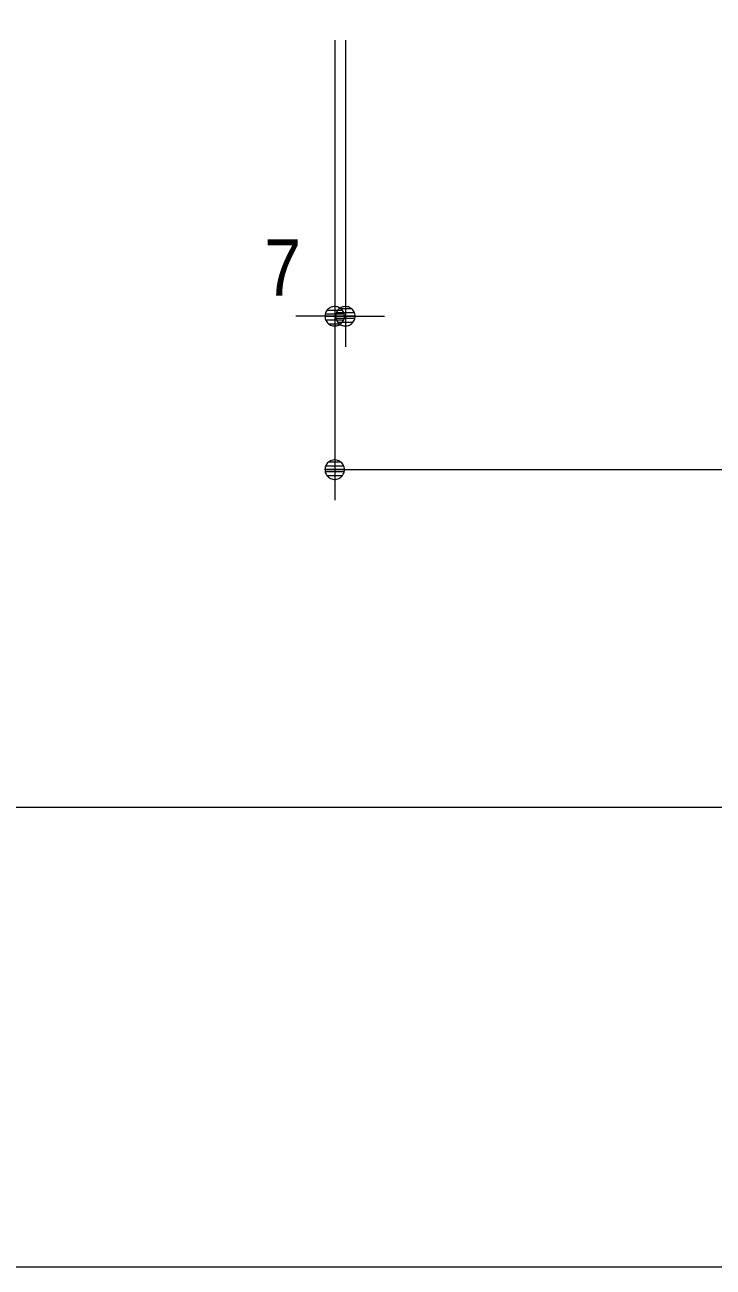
# Model space of a CAD drawing. Units: millimetres, scale not verified. Extents: x -6062 to 6062, y -3045 to 3045.
# Drawn here: x -4697 to -4248, y -2770 to -1960 of the extents above; entities that cross this region are included whole.
import ezdxf
from ezdxf.enums import TextEntityAlignment as Align

# ---------------------------------------------------------------- set-up
doc = ezdxf.new("R2010")
doc.units = ezdxf.units.MM
doc.header["$LTSCALE"] = 20
for name, color, linetype, lineweight in [('0-0_2寸法-2', 7, 'Continuous', 9), ('0-1_0', 7, 'Continuous', 9), ('0-2_2寸法-1', 7, 'Continuous', 9), ('0-5_1図面枠', 7, 'Continuous', 9)]:
    doc.layers.add(name, color=color, linetype=linetype, lineweight=lineweight)
doc.styles.add('ＭＳ Ｐゴシック', font='')
doc.styles.get('ＭＳ Ｐゴシック').set_extended_font_data('MS PGothic')

# ---------------------------------------------------------------- blocks, each defined once
blk = doc.blocks.new('_Dot')
at = {"layer": '0-1_0'}
for p, q in [((-10, 0), (-20, 0)), ((9.78, 2), (-9.78, 2)), ((7.99, 6), (-7.99, 6)), ((9.16, -3.98), (-9.16, -3.98)), ((6, -7.98), (-6, -7.98))]:
    blk.add_line(p, q, dxfattribs=at)
for points in [[(10, 0), (9.92, 1.25), (9.69, 2.49), (9.3, 3.68), (8.76, 4.82), (8.09, 5.88), (7.29, 6.85), (6.37, 7.71), (5.36, 8.44), (4.26, 9.05), (3.09, 9.51), (1.87, 9.82), (0.63, 9.98), (-0.63, 9.98), (-1.87, 9.82), (-3.09, 9.51), (-4.26, 9.05), (-5.36, 8.44), (-6.37, 7.71), (-7.29, 6.85), (-8.09, 5.88), (-8.76, 4.82), (-9.3, 3.68), (-9.69, 2.49), (-9.92, 1.25), (-10, 0), (0, 0)], [(-10, 0), (-9.92, -1.25), (-9.69, -2.49), (-9.3, -3.68), (-8.76, -4.82), (-8.09, -5.88), (-7.29, -6.85), (-6.37, -7.71), (-5.36, -8.44), (-4.26, -9.05), (-3.09, -9.51), (-1.87, -9.82), (-0.63, -9.98), (0.63, -9.98), (1.87, -9.82), (3.09, -9.51), (4.26, -9.05), (5.36, -8.44), (6.37, -7.71), (7.29, -6.85), (8.09, -5.88), (8.76, -4.82), (9.3, -3.68), (9.69, -2.49), (9.92, -1.25), (10, 0), (0, 0)]]:
    blk.add_lwpolyline(points, close=True, dxfattribs=at)
blk = doc.blocks.new('グループ-99')
at = {"layer": '0-5_1図面枠'}
blk.add_line((-80000, -49400), (80000, -49400), dxfattribs=at)
blk.add_lwpolyline([(-80000, 55400), (80000, 55400), (80000, -55400), (-80000, -55400)], close=True, dxfattribs=at)
blk = doc.blocks.new('図面枠')
at = {"layer": '0-5_1図面枠'}
blk.add_blockref('グループ-99', (0, 0), dxfattribs=at)

msp = doc.modelspace()

# ---------------------------------------------------------------- linework, layer by layer
at = {"layer": '0-0_2寸法-2'}
for p, q in [((-4494.5, -1970), (-4494.5, -2170)), ((-4487.5, -1970), (-4487.5, -2170)), ((-4507.21, -2150), (-4519.92, -2150)), ((-4487.5, -2150), (-4494.5, -2150)), ((-4474.79, -2150), (-4462.08, -2150))]:
    msp.add_line(p, q, dxfattribs=at)
at = {"layer": '0-2_2寸法-1'}
for p, q in [((-4494.5, -2170), (-4494.5, -2270)), ((-4481.79, -2250), (-2109.21, -2250))]:
    msp.add_line(p, q, dxfattribs=at)

# ---------------------------------------------------------------- block references
at = {"layer": '0-0_2寸法-2', "xscale": 0.6356201, "yscale": 0.6356201}
msp.add_blockref('_Dot', (-4494.5, -2150), dxfattribs=at)
at = {"layer": '0-0_2寸法-2', "xscale": 0.6356201, "yscale": 0.6356201, "rotation": 180}
msp.add_blockref('_Dot', (-4487.5, -2150), dxfattribs=at)
at = {"layer": '0-2_2寸法-1', "xscale": 0.6356201, "yscale": 0.6356201, "rotation": 180}
msp.add_blockref('_Dot', (-4494.5, -2250), dxfattribs=at)
at = {"layer": '0-5_1図面枠', "xscale": 0.05, "yscale": 0.05}
msp.add_blockref('図面枠', (-1787.5, 0), dxfattribs=at)

# ---------------------------------------------------------------- texts
at = {"layer": '0-0_2寸法-2', "style": 'ＭＳ Ｐゴシック', "width": 0.9}
msp.add_text('7', height=36.66, dxfattribs=at).set_placement((-4540.4, -2147.52), align=Align.BOTTOM_LEFT)

doc.saveas('drawing.dxf')
